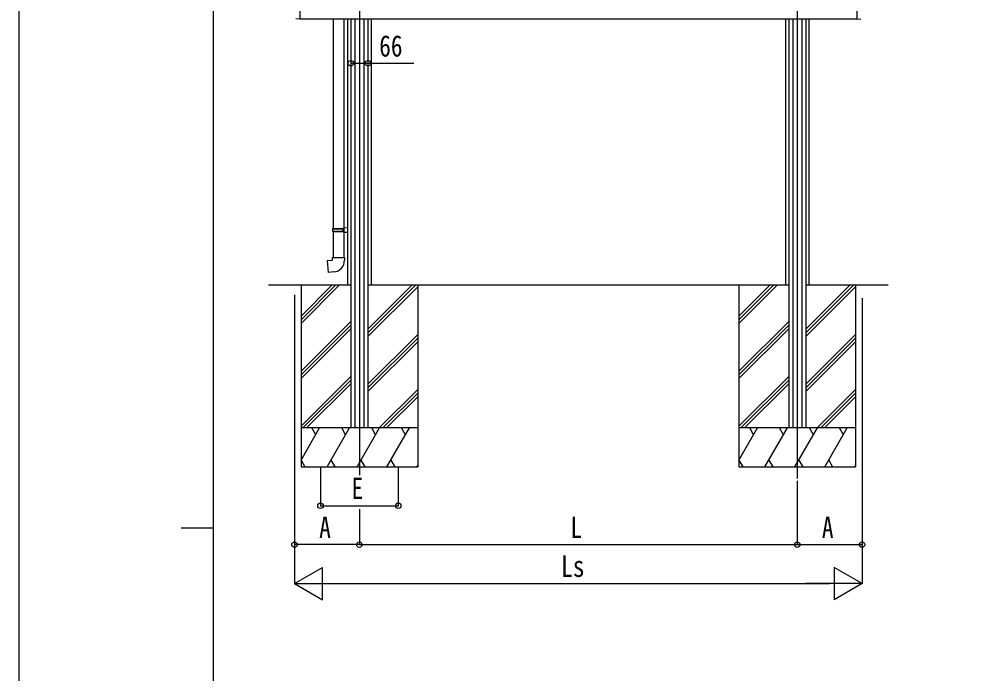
# Model space of a CAD drawing. Units: millimetres, scale not verified. Extents: x -10512 to 10512, y -7425 to 7425.
# Drawn here: x -10512 to -6872, y -248 to 2274 of the extents above; entities that cross this region are included whole.
import ezdxf
from ezdxf.enums import TextEntityAlignment as Align

# ---------------------------------------------------------------- set-up
doc = ezdxf.new("R2010")
doc.units = ezdxf.units.MM
doc.header["$LTSCALE"] = 40
for name, color, linetype in [('0-3_YKK_12', 2, 'Continuous'), ('0-4_YKK_13', 4, 'Continuous'), ('0-5_YKK_A1', 4, 'Continuous'), ('0-6_YKK_D', 6, 'Continuous'), ('0-7_YKK_ZWAK', 7, 'Continuous')]:
    doc.layers.add(name, color=color, linetype=linetype)
doc.styles.add('ＭＳ ゴシック', font='')
doc.styles.get('ＭＳ ゴシック').set_extended_font_data('MS Gothic')

msp = doc.modelspace()

# ---------------------------------------------------------------- linework, layer by layer
at = {"layer": '0-3_YKK_12'}
for p, q in [((-9199.89, 4016.01), (-9199.89, 514.93)), ((-7511.89, 4016.01), (-7511.89, 501.9))]:
    msp.add_line(p, q, dxfattribs=at)
at = {"layer": '0-4_YKK_13'}
for p, q in [((-9429.89, 2273.8), (-9445.18, 2274.6)), ((-9301.09, 2274.3), (-9301.09, 1466.56)), ((-9259.09, 1469.12), (-9259.09, 2274.3)), ((-7281.89, 2273.8), (-7266.61, 2274.6)), ((-9303.09, 1464.56), (-9302.09, 1466.56)), ((-9303.09, 1464.56), (-9259.09, 1464.56)), ((-9303.09, 1464.56), (-9303.09, 1456.56)), ((-9303.09, 1456.56), (-9259.09, 1456.56)), ((-9303.09, 1456.56), (-9302.09, 1454.56)), ((-9302.09, 1466.56), (-9259.09, 1466.56)), ((-9263.57, 1464.56), (-9264, 1466.56)), ((-9261.09, 1469.06), (-9245.09, 1469.54)), ((-9261.09, 1467.06), (-9261.09, 1469.06)), ((-9261.09, 1467.06), (-9259.09, 1467.06)), ((-9259.09, 1466.56), (-9259.09, 1466.01)), ((-9302.09, 1454.56), (-9259.09, 1454.56)), ((-9301.09, 1454.56), (-9301.09, 1354.56)), ((-9261.09, 1452.06), (-9261.09, 1454.06)), ((-9261.09, 1452.06), (-9245.09, 1451.59)), ((-9259.09, 1354.56), (-9259.09, 1452.01)), ((-9303.09, 1354.56), (-9257.09, 1354.56)), ((-9303.09, 1344.56), (-9303.09, 1354.56)), ((-9257.09, 1354.56), (-9257.09, 1343.65))]:
    msp.add_line(p, q, dxfattribs=at)
for points in [[(-9263.57, 1464.56), (-9263.57, 1456.56), (-9264, 1454.56)], [(-9261.09, 1454.06), (-9259.09, 1454.06), (-9259.09, 1467.06)], [(-9298.17, 1298.82), (-9319.01, 1297), (-9323.02, 1342.82), (-9303.09, 1344.56)]]:
    msp.add_lwpolyline(points, dxfattribs=at)
msp.add_arc((-9302.09, 1343.65), 45, 275, 0, dxfattribs=at)
at = {"layer": '0-5_YKK_A1'}
for p, q in [((-9429.89, 3110.8), (-9429.89, 2273.8)), ((-7281.89, 3111), (-7281.89, 2273.8)), ((-9429.89, 2274.3), (-7281.89, 2274.3)), ((-9245.09, 2274.3), (-9245.09, 1247)), ((-9232.89, 2274.3), (-9232.89, 697.3)), ((-9217.39, 2274.3), (-9217.39, 697.3)), ((-9182.39, 2274.3), (-9182.39, 697.3)), ((-9166.89, 2274.3), (-9166.89, 697.3)), ((-9154.69, 2274.3), (-9154.69, 1247)), ((-7557.09, 2274.3), (-7557.09, 1247)), ((-7544.89, 2274.3), (-7544.89, 697.3)), ((-7529.39, 2274.3), (-7529.39, 697.3)), ((-7494.39, 2274.3), (-7494.39, 697.3)), ((-7478.89, 2274.3), (-7478.89, 697.3)), ((-7466.69, 2274.3), (-7466.69, 1247)), ((-9232.89, 1247.3), (-9549.89, 1247.3)), ((-9424.89, 1247.3), (-9424.89, 547.3)), ((-9424.89, 1128.32), (-9305.91, 1247.3)), ((-9424.89, 1114.18), (-9291.77, 1247.3)), ((-9424.89, 1100.04), (-9277.63, 1247.3)), ((-7544.89, 1247.3), (-9166.89, 1247.3)), ((-9166.89, 1063.81), (-8983.4, 1247.3)), ((-9166.89, 1077.95), (-8997.55, 1247.3)), ((-9166.89, 1049.67), (-8974.89, 1241.67)), ((-8974.89, 1247.3), (-8974.89, 547.3)), ((-7736.89, 1247.3), (-7736.89, 547.3)), ((-7736.89, 1128.32), (-7617.91, 1247.3)), ((-7736.89, 1114.18), (-7603.77, 1247.3)), ((-7736.89, 1100.04), (-7589.63, 1247.3)), ((-7161.89, 1247.3), (-7478.89, 1247.3)), ((-7478.89, 1063.81), (-7295.4, 1247.3)), ((-7478.89, 1077.95), (-7309.55, 1247.3)), ((-7478.89, 1049.67), (-7286.89, 1241.67)), ((-7286.89, 1247.3), (-7286.89, 547.3)), ((-9424.89, 916.19), (-9232.89, 1108.19)), ((-9424.89, 902.05), (-9232.89, 1094.05)), ((-7736.89, 916.19), (-7544.89, 1108.19)), ((-7736.89, 902.05), (-7544.89, 1094.05)), ((-9424.89, 887.91), (-9232.89, 1079.91)), ((-9166.89, 865.82), (-8974.89, 1057.82)), ((-7736.89, 887.91), (-7544.89, 1079.91)), ((-7478.89, 865.82), (-7286.89, 1057.82)), ((-9166.89, 851.68), (-8974.89, 1043.68)), ((-9166.89, 837.54), (-8974.89, 1029.54)), ((-7478.89, 851.68), (-7286.89, 1043.68)), ((-7478.89, 837.54), (-7286.89, 1029.54)), ((-9424.89, 704.06), (-9232.89, 896.06)), ((-9417.51, 697.3), (-9232.89, 881.92)), ((-7736.89, 704.06), (-7544.89, 896.06)), ((-7729.51, 697.3), (-7544.89, 881.92)), ((-9403.37, 697.3), (-9232.89, 867.77)), ((-9123.28, 697.3), (-8974.89, 845.69)), ((-7715.37, 697.3), (-7544.89, 867.77)), ((-7435.28, 697.3), (-7286.89, 845.69)), ((-9109.14, 697.3), (-8974.89, 831.55)), ((-9095, 697.3), (-8974.89, 817.41)), ((-7421.14, 697.3), (-7286.89, 831.55)), ((-7407, 697.3), (-7286.89, 817.41)), ((-8974.89, 697.3), (-9424.89, 697.3)), ((-9424.89, 573.25), (-9353.27, 697.3)), ((-9368.27, 671.32), (-9383.28, 697.3)), ((-9324.41, 547.3), (-9237.8, 697.3)), ((-9252.8, 671.32), (-9267.81, 697.3)), ((-9208.94, 547.3), (-9122.33, 697.3)), ((-9137.33, 671.32), (-9152.34, 697.3)), ((-9093.47, 547.3), (-9006.86, 697.3)), ((-9021.86, 671.32), (-9036.87, 697.3)), ((-7286.89, 697.3), (-7736.89, 697.3)), ((-7736.89, 573.25), (-7665.27, 697.3)), ((-7680.27, 671.32), (-7695.28, 697.3)), ((-7636.41, 547.3), (-7549.8, 697.3)), ((-7564.8, 671.32), (-7579.81, 697.3)), ((-7520.94, 547.3), (-7434.33, 697.3)), ((-7449.33, 671.32), (-7464.34, 697.3)), ((-7405.47, 547.3), (-7318.86, 697.3)), ((-7333.86, 671.32), (-7348.87, 697.3)), ((-9424.89, 547.3), (-8974.89, 547.3)), ((-9424.88, 573.28), (-9409.88, 547.3)), ((-9309.41, 573.28), (-9294.41, 547.3)), ((-9193.94, 573.28), (-9178.94, 547.3)), ((-9078.47, 573.28), (-9063.47, 547.3)), ((-8978, 547.3), (-8974.89, 552.68)), ((-7736.89, 547.3), (-7286.89, 547.3)), ((-7736.88, 573.28), (-7721.88, 547.3)), ((-7621.41, 573.28), (-7606.41, 547.3)), ((-7505.94, 573.28), (-7490.94, 547.3)), ((-7390.47, 573.28), (-7375.47, 547.3)), ((-7290, 547.3), (-7286.89, 552.68))]:
    msp.add_line(p, q, dxfattribs=at)
at = {"layer": '0-6_YKK_D'}
for p, q in [((-9232.89, 2142.28), (-9232.89, 2102.33)), ((-9166.89, 2142.28), (-9166.89, 2102.33)), ((-9449.89, 1210.69), (-9449.89, 246.3)), ((-7261.89, 1197.58), (-7261.89, 246.3)), ((-9349.89, 546.3), (-9349.89, 396.3)), ((-9049.89, 546.3), (-9049.89, 396.3)), ((-7511.89, 493.93), (-7511.89, 246.3)), ((-7511.89, 492.93), (-7511.89, 246.3)), ((-7261.89, 499.03), (-7261.89, 96.3)), ((-9449.89, 440.07), (-9449.89, 96.3)), ((-9349.89, 397.3), (-9049.89, 397.3)), ((-9199.89, 383.76), (-9199.89, 246.3)), ((-9199.89, 383.76), (-9199.89, 246.3)), ((-9199.89, 247.3), (-9449.89, 247.3)), ((-9199.89, 247.3), (-7511.89, 247.3)), ((-7511.89, 247.3), (-7261.89, 247.3)), ((-9449.89, 97.3), (-9341.64, 159.8)), ((-9341.64, 34.8), (-9341.64, 159.8)), ((-7261.89, 97.3), (-7370.15, 159.8)), ((-7370.15, 159.8), (-7370.15, 34.8)), ((-9449.89, 97.3), (-9341.64, 34.8)), ((-9449.89, 97.3), (-9233.39, 97.3)), ((-9324.89, 97.3), (-7386.89, 97.3)), ((-7261.89, 97.3), (-7478.4, 97.3)), ((-7261.89, 97.3), (-7370.15, 34.8))]:
    msp.add_line(p, q, dxfattribs=at)
msp.add_lwpolyline([(-9232.89, 2103.33), (-9166.89, 2103.33), (-8990.39, 2103.33)], dxfattribs=at)
for centre in [(-9232.89, 2103.33), (-9166.89, 2103.33), (-9349.89, 397.3), (-9049.89, 397.3), (-9449.89, 247.3), (-9199.89, 247.3), (-9199.89, 247.3), (-7511.89, 247.3), (-7511.89, 247.3), (-7261.89, 247.3)]:
    msp.add_circle(centre, 10.62, dxfattribs=at)
at = {"layer": '0-7_YKK_ZWAK'}
for p, q in [((-9762.45, -6312.5), (-9762.45, 6937.5)), ((-9887.45, 312.5), (-9762.45, 312.5))]:
    msp.add_line(p, q, dxfattribs=at)
msp.add_lwpolyline([(-10512.5, -7425), (10512.5, -7425), (10512.5, 7425), (-10512.5, 7425)], close=True, dxfattribs=at)

# ---------------------------------------------------------------- texts
at = {"layer": '0-6_YKK_D', "style": 'ＭＳ ゴシック', "width": 0.8}
for s, p in [('66', (-9123.39, 2104.33)), ('E', (-9229.89, 398.3)), ('A', (-9354.89, 248.3)), ('L', (-8385.89, 248.3)), ('A', (-7416.89, 248.3)), ('Ls', (-8421.89, 98.3))]:
    msp.add_text(s, height=82.48, dxfattribs=at).set_placement(p, align=Align.BOTTOM_LEFT)

doc.saveas('drawing.dxf')
